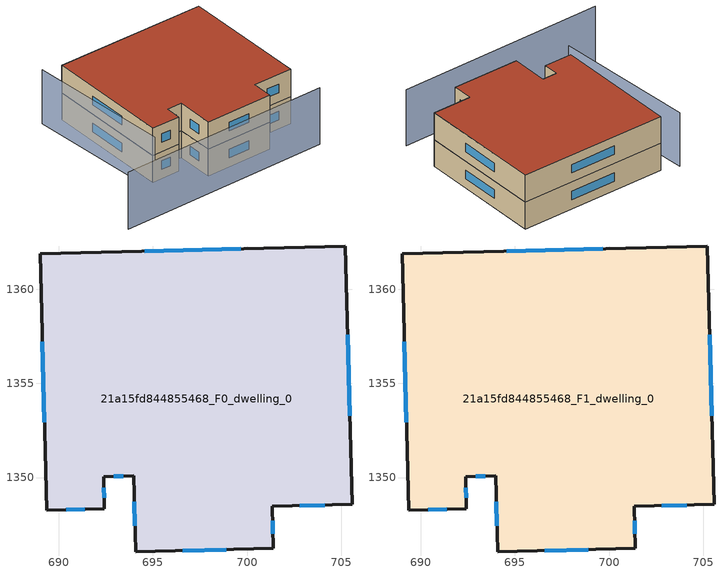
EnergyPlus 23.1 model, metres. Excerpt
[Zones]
21a15fd844855468_F0_dwelling_0
 floor ground (EU_floor_Construction): 705.22,1362.29 705.58,1348.58 701.33,1348.47 701.39,1346.24 694.07,1346.05 693.97,1350.08 692.38,1350.04 692.42,1348.34 689.35,1348.27 689,1361.88 z0
 wall outside (EU_wall_Construction): 705.58,1348.58 705.22,1362.29 689,1361.88 689.35,1348.27 692.42,1348.34 692.38,1350.04 693.97,1350.08 694.07,1346.05 701.39,1346.24 701.33,1348.47 705.58,1348.58 z0:3
 window (EU_Window_Construction): 705.46,1353.27 705.34,1357.6 / 702.79,1348.5 704.12,1348.54 / 701.37,1347 701.35,1347.7 / 696.58,1346.12 698.89,1346.18 / 694,1348.7 694.04,1347.43 / 692.92,1350.06 693.42,1350.07 / 692.41,1348.93 692.39,1349.46 / 690.4,1348.29 691.37,1348.32 / 689.12,1357.22 689.23,1352.93 / 699.67,1362.15 694.55,1362.02 z1.03:1.97
21a15fd844855468_F1_dwelling_0
 floor to 21a15fd844855468_F0_dwelling_0 (EU_floor_Construction): 705.22,1362.29 705.58,1348.58 701.33,1348.47 701.39,1346.24 694.07,1346.05 693.97,1350.08 692.38,1350.04 692.42,1348.34 689.35,1348.27 689,1361.88 z3
 wall outside (EU_wall_Construction): 705.58,1348.58 705.22,1362.29 689,1361.88 689.35,1348.27 692.42,1348.34 692.38,1350.04 693.97,1350.08 694.07,1346.05 701.39,1346.24 701.33,1348.47 705.58,1348.58 z3:6
 window (EU_Window_Construction): 705.46,1353.27 705.34,1357.6 / 702.79,1348.5 704.12,1348.54 / 701.37,1347 701.35,1347.7 / 696.58,1346.12 698.89,1346.18 / 694,1348.7 694.04,1347.43 / 692.92,1350.06 693.42,1350.07 / 692.41,1348.93 692.39,1349.46 / 690.4,1348.29 691.37,1348.32 / 689.12,1357.22 689.23,1352.93 / 699.67,1362.15 694.55,1362.02 z4.03:4.97
 roof outside (EU_roof_Construction): 705.58,1348.58 705.22,1362.29 689,1361.88 689.35,1348.27 692.42,1348.34 692.38,1350.04 693.97,1350.08 694.07,1346.05 701.39,1346.24 701.33,1348.47 z6
shading: 682.78,1343.36 705.58,1344.15 z0:6.3; 687.15,1362.39 688.59,1346.96 z0:6
[Building]
EU S2 Campaign: North Axis=0; Terrain=City; Solar Distribution=FullExterior
[Site:Location]
Cape.Town.Intl.AP: Latitude=-33.965; Longitude=18.602; Time Zone=2; Elevation=46
[SizingPeriod:WeatherFileDays]
AnnualSizingPeriod: Begin Month=1; Begin Day of Month=1; End Month=12; End Day of Month=31; Day of Week for Start Day=Monday; Use Weather File Daylight Saving Period=No; Use Weather File Rain and Snow Indicators=No
[MATERIAL]
EU_InternalMass_Material: Roughness=MediumRough; Thickness=0.1; Conductivity=1; Density=1800; Specific Heat=900; Thermal Absorptance=0.9; Solar Absorptance=0.7; Visible Absorptance=0.7
[MATERIAL:NOMASS] Roughness=MediumRough; Thermal Absorptance=0.9; Solar Absorptance=0.7; Visible Absorptance=0.7
Name | Thermal Resistance
EU_wall_NoMass | 0.493876
EU_roof_NoMass | 0.449382
EU_floor_NoMass | 1.25
[WINDOWMATERIAL:SIMPLEGLAZINGSYSTEM]
EU_Window_SimpleGlazing: UFactor=4.4; Solar Heat Gain Coefficient=0.85; Visible Transmittance=0.85
[CONSTRUCTION]
EU_wall_Construction: EU_wall_NoMass
EU_roof_Construction: EU_roof_NoMass
EU_floor_Construction: EU_floor_NoMass
EU_Window_Construction: EU_Window_SimpleGlazing
EU_InternalMass_Construction: EU_InternalMass_Material
[ZONE] Type=1; Multiplier=1; Ceiling Height=autocalculate; Floor Area=autocalculate; Part of Total Floor Area=Yes
Name | Volume
21a15fd844855468_F0_dwelling_0 | 707.645
21a15fd844855468_F1_dwelling_0 | 707.644
[INTERNALMASS] Construction=EU_InternalMass_Construction; Surface Area=235.882
Name | Zone or ZoneList
21a15fd844855468_F0_dwelling_0_EU_InternalMass | 21a15fd844855468_F0_dwelling_0
21a15fd844855468_F1_dwelling_0_EU_InternalMass | 21a15fd844855468_F1_dwelling_0
[OTHEREQUIPMENT] Fuel Type=Electricity; Design Level Calculation Method=Watts/Area; Power per Zone Floor Area=1; Fraction Latent=0; Fraction Radiant=0; Fraction Lost=0; Carbon Dioxide Generation Rate=0; EndUse Subcategory=EU_Step8_InternalGains
Name | Zone or ZoneList or Space or SpaceList | Schedule
EU_Step8_InternalGain_21a15fd844855468_F0_dwelling_0_f000 | 21a15fd844855468_F0_dwelling_0 | EU_Step8_GainSchedule_21a15fd844855468_F0_dwelling_0_f000
EU_Step8_InternalGain_21a15fd844855468_F1_dwelling_0_f000 | 21a15fd844855468_F1_dwelling_0 | EU_Step8_GainSchedule_21a15fd844855468_F1_dwelling_0_f000
[ZONEVENTILATION:DESIGNFLOWRATE] Schedule=EU_AlwaysOn; Design Flow Rate Calculation Method=AirChanges/Hour; Air Changes per Hour=0.64; Ventilation Type=Natural; Fan Pressure Rise=0; Fan Total Efficiency=1; Constant Term Coefficient=1; Temperature Term Coefficient=0; Velocity Term Coefficient=0; Velocity Squared Term Coefficient=0; Minimum Indoor Temperature=-100; Maximum Indoor Temperature=100; Delta Temperature=-100; Minimum Outdoor Temperature=-100; Maximum Outdoor Temperature=100; Maximum Wind Speed=40
Name | Zone or ZoneList or Space or SpaceList
EU_ConstantAir_21a15fd844855468_F0_dwelling_0 | 21a15fd844855468_F0_dwelling_0
EU_ConstantAir_21a15fd844855468_F1_dwelling_0 | 21a15fd844855468_F1_dwelling_0
[HVACTEMPLATE:THERMOSTAT] Constant Heating Setpoint=20; Constant Cooling Setpoint=50
EU_HeatOnly_21a15fd844855468_F0_dwelling_0; EU_HeatOnly_21a15fd844855468_F1_dwelling_0
[HVACTEMPLATE:ZONE:IDEALLOADSAIRSYSTEM] System Availability Schedule=EU_AlwaysOn; Maximum Heating Supply Air Temperature=50; Minimum Cooling Supply Air Temperature=13; Maximum Heating Supply Air Humidity Ratio=0.0156; Minimum Cooling Supply Air Humidity Ratio=0.0077; Heating Limit=NoLimit; Cooling Limit=NoLimit; Heating Availability Schedule=EU_AlwaysOn; Cooling Availability Schedule=EU_CoolingOff; Dehumidification Control Type=ConstantSensibleHeatRatio; Cooling Sensible Heat Ratio=0.7; Dehumidification Setpoint=60; Humidification Control Type=None; Humidification Setpoint=30; Outdoor Air Method=None; Outdoor Air Flow Rate per Person=0.00944; Outdoor Air Flow Rate per Zone Floor Area=0; Outdoor Air Flow Rate per Zone=0; Demand Controlled Ventilation Type=None; Outdoor Air Economizer Type=NoEconomizer; Heat Recovery Type=None; Sensible Heat Recovery Effectiveness=0.7; Latent Heat Recovery Effectiveness=0.65
Name | Template Thermostat
21a15fd844855468_F0_dwelling_0 | EU_HeatOnly_21a15fd844855468_F0_dwelling_0
21a15fd844855468_F1_dwelling_0 | EU_HeatOnly_21a15fd844855468_F1_dwelling_0
[SIZING:ZONE] Zone Cooling Design Supply Air Temperature Input Method=SupplyAirTemperature; Zone Cooling Design Supply Air Temperature=13; Zone Heating Design Supply Air Temperature Input Method=SupplyAirTemperature; Zone Heating Design Supply Air Temperature=50; Zone Cooling Design Supply Air Humidity Ratio=0.008; Zone Heating Design Supply Air Humidity Ratio=0.008; Cooling Design Air Flow Method=DesignDay; Cooling Design Air Flow Rate=0; Cooling Minimum Air Flow per Zone Floor Area=0.000762; Cooling Minimum Air Flow=0; Cooling Minimum Air Flow Fraction=0.2; Heating Design Air Flow Method=DesignDay; Heating Design Air Flow Rate=0; Heating Maximum Air Flow per Zone Floor Area=0.002032; Heating Maximum Air Flow=0.141576; Heating Maximum Air Flow Fraction=0.3; Account for Dedicated Outdoor Air System=No; Dedicated Outdoor Air System Control Strategy=NeutralSupplyAir; Dedicated Outdoor Air Low Setpoint Temperature for Design=autosize; Dedicated Outdoor Air High Setpoint Temperature for Design=autosize; Zone Load Sizing Method=Sensible Load Only No Latent Load; Zone Latent Cooling Design Supply Air Humidity Ratio Input Method=HumidityRatioDifference; Zone Cooling Design Supply Air Humidity Ratio Difference=0.005; Zone Latent Heating Design Supply Air Humidity Ratio Input Method=HumidityRatioDifference; Zone Humidification Design Supply Air Humidity Ratio Difference=0.005
21a15fd844855468_F0_dwelling_0; 21a15fd844855468_F1_dwelling_0
[SCHEDULE:CONSTANT]
Name | Hourly Value
EU_AlwaysOn | 1
EU_CoolingOff | 0
[SCHEDULE:FILE] Column Number=1; Rows to Skip at Top=0; Number of Hours of Data=8760; Column Separator=Comma; Interpolate to Timestep=No; Minutes per Item=60; Adjust Schedule for Daylight Savings=Yes
Name | File
EU_Step8_GainSchedule_21a15fd844855468_F0_dwelling_0_f000 | ../../schedules/21a15fd844855468/21a15fd844855468_F0_dwelling_0_f000_gain.csv
EU_Step8_GainSchedule_21a15fd844855468_F1_dwelling_0_f000 | ../../schedules/21a15fd844855468/21a15fd844855468_F1_dwelling_0_f000_gain.csv
